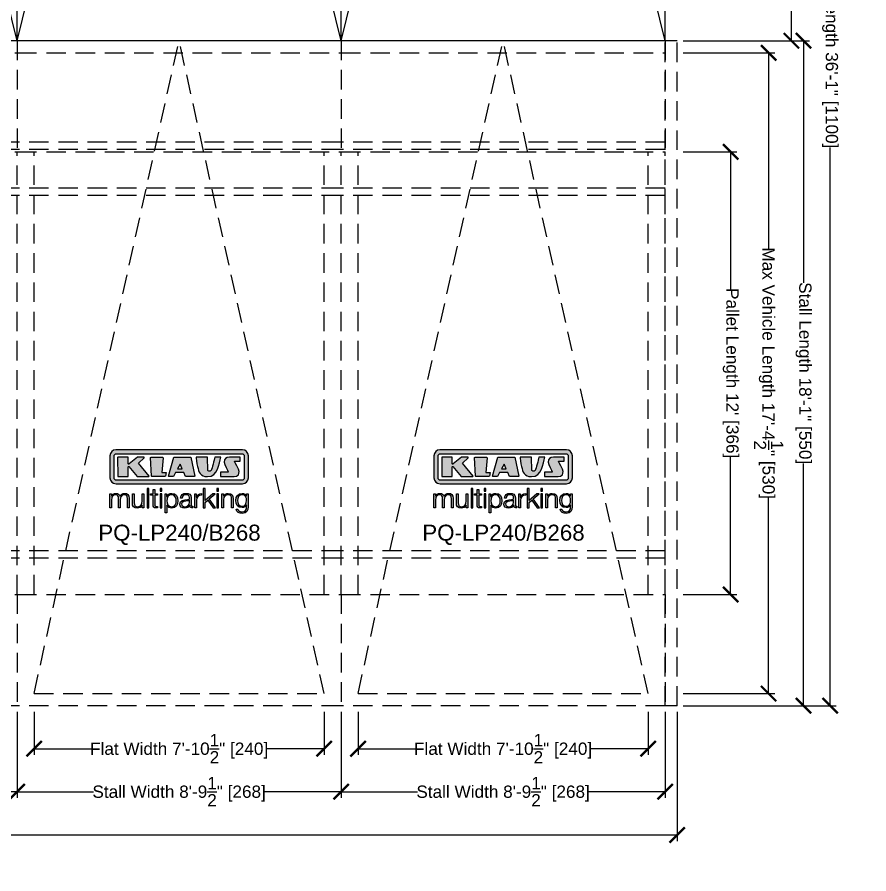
# Model space of a CAD drawing. Extents: x -210816 to 22943, y 10566 to 41486.
# Drawn here: x 17405.9 to 17683.2, y 16419.9 to 16698.9 of the extents above; entities that cross this region are included whole.
import ezdxf

# ---------------------------------------------------------------- set-up
doc = ezdxf.new("R2010")
doc.units = 0
doc.header["$MEASUREMENT"] = 0
doc.linetypes.add('DASHED', pattern=[0.2067, 0.1654, -0.0413])
doc.linetypes.add('HIDDEN', pattern=[9.525, 6.35, -3.175])
doc.layers.get('0').update_dxf_attribs({"linetype": 'CONTINUOUS'})
doc.layers.get('DEFPOINTS').update_dxf_attribs({"linetype": 'CONTINUOUS'})
for name, color, linetype in [('DIM', 6, 'CONTINUOUS'), ('KLAUS', 30, 'CONTINUOUS'), ('LOGO', 7, 'CONTINUOUS')]:
    doc.layers.add(name, color=color, linetype=linetype)
doc.styles.get("Standard").update_dxf_attribs({"font": 'arial.ttf'})
doc.dimstyles.get("Standard").update_dxf_attribs({"dimtxt": 5, "dimasz": 5, "dimexe": 2, "dimexo": 2, "dimgap": 0.09, "dimtad": 0, "dimtih": 1, "dimtoh": 1, "dimdec": 1, "dimzin": 0, "dimdsep": 46, "dimlunit": 4, "dimtxsty": 'Standard', "dimblk": 'ARCHTICK', "dimcen": -0.09, "dimadec": 0, "dimazin": 0, "dimtfac": 1, "dimtdec": 4, "dimtofl": 0, "dimtmove": 0, "dimatfit": 3, "dimldrblk": 'ARCHTICK', "dimfxl": 1, "dimtolj": 1, "dimtzin": 0, "dimarcsym": 0})

# ---------------------------------------------------------------- blocks, each defined once
blk = doc.blocks.new('KLAUS')
at = {"layer": 'LOGO'}
h = blk.add_hatch(color=8, dxfattribs=at)
h.dxf.hatch_style = 2
edge = h.paths.add_edge_path()
edge.add_spline(control_points=[(3.6, 29.09), (2.88, 29.09), (2.3, 28.51), (2.3, 27.8), (2.3, 27.8), (2.3, 16.11), (2.3, 16.11), (2.3, 15.39), (2.88, 14.81), (3.6, 14.81), (3.6, 14.81), (71.16, 14.81), (71.16, 14.81), (71.88, 14.81), (72.46, 15.39), (72.46, 16.11), (72.46, 16.11), (72.46, 27.8), (72.46, 27.8), (72.46, 28.51), (71.88, 29.09), (71.16, 29.09), (71.16, 29.09), (3.6, 29.09), (3.6, 29.09), (3.6, 29.09), (3.6, 29.09), (3.6, 29.09)], knot_values=[0, 0, 0, 0, 1, 1, 1, 2, 2, 2, 3, 3, 3, 4, 4, 4, 5, 5, 5, 6, 6, 6, 7, 7, 7, 8, 8, 8, 9, 9, 9, 9], degree=3, periodic=0)
edge = h.paths.add_edge_path()
edge.add_spline(control_points=[(3.35, 31.23), (3.35, 31.23), (71.47, 31.23), (71.47, 31.23), (73.26, 31.23), (74.71, 29.77), (74.71, 27.99), (74.71, 27.99), (74.71, 16.17), (74.71, 16.17), (74.71, 14.38), (73.26, 12.93), (71.47, 12.93), (71.47, 12.93), (3.35, 12.93), (3.35, 12.93), (1.56, 12.93), (0.11, 14.38), (0.11, 16.17), (0.11, 16.17), (0.11, 27.99), (0.11, 27.99), (0.11, 29.77), (1.56, 31.23), (3.35, 31.23), (3.35, 31.23), (3.35, 31.23), (3.35, 31.23)], knot_values=[0, 0, 0, 0, 1, 1, 1, 2, 2, 2, 3, 3, 3, 4, 4, 4, 5, 5, 5, 6, 6, 6, 7, 7, 7, 8, 8, 8, 9, 9, 9, 9], degree=3, periodic=0)
h = blk.add_hatch(color=8, dxfattribs=at)
h.dxf.hatch_style = 2
edge = h.paths.add_edge_path()
edge.add_spline(control_points=[(4.5, 27.33), (4.5, 27.33), (9.7, 27.33), (9.7, 27.33), (9.84, 27.33), (9.96, 27.22), (9.96, 27.08), (9.96, 27.08), (9.96, 23.69), (9.96, 23.69), (9.96, 23.69), (9.94, 23.64), (10.04, 23.59), (10.14, 23.53), (10.2, 23.57), (10.2, 23.57), (10.2, 23.57), (10.51, 23.75), (10.51, 23.75), (10.51, 23.75), (14.94, 27.33), (14.94, 27.33), (14.94, 27.33), (18.41, 27.33), (18.41, 27.33), (18.41, 27.33), (18.49, 27.33), (18.56, 27.2), (18.65, 27.04), (18.53, 26.91), (18.53, 26.91), (18.53, 26.91), (15.49, 24.11), (15.49, 24.11), (15.49, 24.11), (21.14, 17.06), (21.14, 17.06), (21.14, 17.06), (21.13, 16.91), (21.13, 16.91), (21.08, 16.84), (20.99, 16.82), (20.99, 16.82), (20.99, 16.82), (14.7, 16.82), (14.7, 16.82), (14.7, 16.82), (10.26, 22.17), (10.26, 22.17), (10.26, 22.17), (10.19, 22.24), (10.08, 22.21), (9.97, 22.18), (9.96, 22.11), (9.96, 22.11), (9.96, 22.11), (9.96, 17.08), (9.96, 17.08), (9.96, 16.94), (9.84, 16.82), (9.7, 16.82), (9.7, 16.82), (4.5, 16.82), (4.5, 16.82), (4.36, 16.82), (4.25, 16.94), (4.25, 17.08), (4.25, 17.08), (4.25, 27.08), (4.25, 27.08), (4.25, 27.22), (4.36, 27.33), (4.5, 27.33), (4.5, 27.33), (4.5, 27.33), (4.5, 27.33)], knot_values=[0, 0, 0, 0, 1, 1, 1, 2, 2, 2, 3, 3, 3, 4, 4, 4, 5, 5, 5, 6, 6, 6, 7, 7, 7, 8, 8, 8, 9, 9, 9, 10, 10, 10, 11, 11, 11, 12, 12, 12, 13, 13, 13, 14, 14, 14, 15, 15, 15, 16, 16, 16, 17, 17, 17, 18, 18, 18, 19, 19, 19, 20, 20, 20, 21, 21, 21, 22, 22, 22, 23, 23, 23, 24, 24, 24, 25, 25, 25, 25], degree=3, periodic=0)
h = blk.add_hatch(color=8, dxfattribs=at)
h.dxf.hatch_style = 2
h.paths.add_polyline_path([(22.42, 17.06), (21.97, 27.15), (22.24, 27.33), (28.55, 27.33), (28.86, 26.97), (28.01, 19.08), (30.26, 19.07), (30.44, 18.95), (30.08, 16.95), (29.49, 16.82), (22.6, 16.82)])
h = blk.add_hatch(color=8, dxfattribs=at)
h.paths.add_polyline_path([(36.52, 21.01), (38.93, 21.01), (37.87, 23.57)])
h.paths.add_polyline_path([(34.52, 27.33), (43.65, 27.33), (45.76, 16.94), (45.57, 16.82), (40.83, 16.82), (39.89, 18.95), (35.42, 18.95), (34.27, 16.82), (31.78, 16.82), (31.66, 17)])
h = blk.add_hatch(color=8, dxfattribs=at)
h.dxf.hatch_style = 2
edge = h.paths.add_edge_path()
edge.add_spline(control_points=[(52.69, 27.32), (52.69, 27.32), (52.88, 20.14), (52.88, 20.14), (53.01, 19.89), (53.2, 19.77), (53.43, 19.71), (53.91, 19.59), (54.43, 19.57), (54.64, 20.03), (55.23, 21.34), (56.27, 25.45), (56.6, 27.33), (56.6, 27.33), (59.77, 27.33), (59.77, 27.33), (58.77, 23.9), (58.56, 16.82), (52.63, 16.76), (48.72, 16.72), (48.01, 19.35), (47.27, 22.24), (46.89, 23.68), (46.54, 27.33), (46.54, 27.33), (46.54, 27.33), (52.69, 27.32), (52.69, 27.32), (52.69, 27.32), (52.69, 27.32), (52.69, 27.32)], knot_values=[0, 0, 0, 0, 1, 1, 1, 2, 2, 2, 3, 3, 3, 4, 4, 4, 5, 5, 5, 6, 6, 6, 7, 7, 7, 8, 8, 8, 9, 9, 9, 10, 10, 10, 10], degree=3, periodic=0)
h = blk.add_hatch(color=8, dxfattribs=at)
h.dxf.hatch_style = 2
edge = h.paths.add_edge_path()
edge.add_spline(control_points=[(64.46, 27.33), (64.46, 27.33), (70.31, 27.33), (70.31, 27.33), (70.31, 26.52), (70.31, 26.02), (70.31, 25.12), (70.31, 25.12), (67.3, 25.12), (67.3, 25.12), (67.24, 25.04), (67.25, 25.11), (67.25, 24.91), (67.25, 24.88), (69.73, 20.38), (69.73, 19.57), (69.73, 16.4), (67.22, 16.81), (65.9, 16.82), (65.9, 16.82), (59.59, 16.82), (59.59, 16.82), (59.59, 17.76), (59.59, 18.23), (59.59, 19.14), (59.59, 19.14), (63.75, 19.14), (63.75, 19.14), (63.82, 19.22), (63.81, 19.11), (63.81, 19.31), (63.81, 20.32), (61.58, 23.06), (61.58, 24.63), (61.58, 26.33), (62.83, 27.34), (64.46, 27.33), (64.46, 27.33), (64.46, 27.33), (64.46, 27.33)], knot_values=[0, 0, 0, 0, 1, 1, 1, 2, 2, 2, 3, 3, 3, 4, 4, 4, 5, 5, 5, 6, 6, 6, 7, 7, 7, 8, 8, 8, 9, 9, 9, 10, 10, 10, 11, 11, 11, 12, 12, 12, 13, 13, 13, 13], degree=3, periodic=0)
h = blk.add_hatch(color=30, dxfattribs=at)
h.dxf.hatch_style = 2
h.paths.add_polyline_path([(20.07, 0), (20.99, 0), (20.99, 10.45), (20.07, 10.45)])
h = blk.add_hatch(color=30, dxfattribs=at)
h.dxf.hatch_style = 2
edge = h.paths.add_edge_path()
edge.add_spline(control_points=[(24.22, 9.82), (24.22, 9.82), (23.3, 9.82), (23.3, 9.82), (23.3, 9.82), (23.3, 7.55), (23.3, 7.55), (23.3, 7.55), (21.98, 7.55), (21.98, 7.55), (21.98, 7.55), (21.98, 6.78), (21.98, 6.78), (21.98, 6.78), (23.3, 6.78), (23.3, 6.78), (23.3, 6.78), (23.3, 1.61), (23.3, 1.61), (23.28, 0.32), (23.71, -0.09), (24.94, -0.09), (25.22, -0.09), (25.48, -0.06), (25.76, -0.06), (25.76, -0.06), (25.76, 0.73), (25.76, 0.73), (25.5, 0.7), (25.23, 0.69), (24.97, 0.69), (24.31, 0.73), (24.22, 1.08), (24.22, 1.68), (24.22, 1.68), (24.22, 6.78), (24.22, 6.78), (24.22, 6.78), (25.76, 6.78), (25.76, 6.78), (25.76, 6.78), (25.76, 7.55), (25.76, 7.55), (25.76, 7.55), (24.22, 7.55), (24.22, 7.55), (24.22, 7.55), (24.22, 9.82), (24.22, 9.82), (24.22, 9.82), (24.22, 9.82), (24.22, 9.82)], knot_values=[0, 0, 0, 0, 1, 1, 1, 2, 2, 2, 3, 3, 3, 4, 4, 4, 5, 5, 5, 6, 6, 6, 7, 7, 7, 8, 8, 8, 9, 9, 9, 10, 10, 10, 11, 11, 11, 12, 12, 12, 13, 13, 13, 14, 14, 14, 15, 15, 15, 16, 16, 16, 17, 17, 17, 17], degree=3, periodic=0)
h = blk.add_hatch(color=30, dxfattribs=at)
h.paths.add_polyline_path([(27.1, 0), (28.03, 0), (28.03, 7.55), (27.1, 7.55)])
h.paths.add_polyline_path([(27.1, 8.98), (28.03, 8.98), (28.03, 10.45), (27.1, 10.45)])
h = blk.add_hatch(color=30, dxfattribs=at)
h.dxf.hatch_style = 2
h.paths.add_polyline_path([(50.4, 0), (51.32, 0), (51.32, 2.87), (52.82, 4.11), (55.8, 0), (56.96, 0), (53.52, 4.76), (56.74, 7.55), (55.51, 7.55), (51.32, 3.89), (51.32, 10.45), (50.4, 10.45)])
h = blk.add_hatch(color=30, dxfattribs=at)
h.paths.add_polyline_path([(57.74, 0), (58.66, 0), (58.66, 7.55), (57.74, 7.55)])
h.paths.add_polyline_path([(57.74, 8.98), (58.66, 8.98), (58.66, 10.45), (57.74, 10.45)])
h = blk.add_hatch(color=30, dxfattribs=at)
h.dxf.hatch_style = 2
edge = h.paths.add_edge_path()
edge.add_spline(control_points=[(0, 0), (0, 0), (0.92, 0), (0.92, 0), (0.92, 0), (0.92, 4.22), (0.92, 4.22), (0.94, 5.8), (1.58, 7), (3.18, 7), (4.35, 7), (4.77, 6.15), (4.76, 5.12), (4.76, 5.12), (4.76, 0), (4.76, 0), (4.76, 0), (5.68, 0), (5.68, 0), (5.68, 0), (5.68, 4.27), (5.68, 4.27), (5.68, 5.68), (6.14, 7), (7.73, 7), (9.05, 7), (9.52, 6.32), (9.52, 5.08), (9.52, 5.08), (9.52, 0), (9.52, 0), (9.52, 0), (10.44, 0), (10.44, 0), (10.44, 0), (10.44, 5.12), (10.44, 5.12), (10.44, 6.91), (9.59, 7.77), (7.94, 7.77), (6.94, 7.77), (5.99, 7.29), (5.54, 6.3), (5.26, 7.29), (4.36, 7.77), (3.37, 7.77), (2.17, 7.77), (1.38, 7.19), (0.89, 6.28), (0.89, 6.28), (0.85, 6.28), (0.85, 6.28), (0.85, 6.28), (0.85, 7.55), (0.85, 7.55), (0.85, 7.55), (0, 7.55), (0, 7.55), (0, 7.55), (0, 0), (0, 0), (0, 0), (0, 0), (0, 0)], knot_values=[0, 0, 0, 0, 1, 1, 1, 2, 2, 2, 3, 3, 3, 4, 4, 4, 5, 5, 5, 6, 6, 6, 7, 7, 7, 8, 8, 8, 9, 9, 9, 10, 10, 10, 11, 11, 11, 12, 12, 12, 13, 13, 13, 14, 14, 14, 15, 15, 15, 16, 16, 16, 17, 17, 17, 18, 18, 18, 19, 19, 19, 20, 20, 20, 21, 21, 21, 21], degree=3, periodic=0)
h = blk.add_hatch(color=30, dxfattribs=at)
h.dxf.hatch_style = 2
edge = h.paths.add_edge_path()
edge.add_spline(control_points=[(18.31, 7.55), (18.31, 7.55), (17.39, 7.55), (17.39, 7.55), (17.39, 7.55), (17.39, 3.59), (17.39, 3.59), (17.39, 2.05), (16.7, 0.56), (15.12, 0.56), (13.66, 0.56), (13.15, 1.27), (13.1, 2.64), (13.1, 2.64), (13.1, 7.55), (13.1, 7.55), (13.1, 7.55), (12.18, 7.55), (12.18, 7.55), (12.18, 7.55), (12.18, 2.65), (12.18, 2.65), (12.18, 0.89), (12.93, -0.22), (14.83, -0.22), (15.96, -0.22), (16.95, 0.35), (17.44, 1.36), (17.44, 1.36), (17.47, 1.36), (17.47, 1.36), (17.47, 1.36), (17.47, 0), (17.47, 0), (17.47, 0), (18.31, 0), (18.31, 0), (18.31, 0), (18.31, 7.55), (18.31, 7.55), (18.31, 7.55), (18.31, 7.55), (18.31, 7.55)], knot_values=[0, 0, 0, 0, 1, 1, 1, 2, 2, 2, 3, 3, 3, 4, 4, 4, 5, 5, 5, 6, 6, 6, 7, 7, 7, 8, 8, 8, 9, 9, 9, 10, 10, 10, 11, 11, 11, 12, 12, 12, 13, 13, 13, 14, 14, 14, 14], degree=3, periodic=0)
h = blk.add_hatch(color=30, dxfattribs=at)
edge = h.paths.add_edge_path()
edge.add_spline(control_points=[(35.84, 3.78), (35.84, 2.21), (35.12, 0.56), (33.37, 0.56), (31.4, 0.56), (30.72, 2.21), (30.72, 3.78), (30.72, 5.49), (31.33, 7), (33.37, 7), (35.12, 7), (35.84, 5.34), (35.84, 3.78), (35.84, 3.78), (35.84, 3.78), (35.84, 3.78)], knot_values=[0, 0, 0, 0, 1, 1, 1, 2, 2, 2, 3, 3, 3, 4, 4, 4, 5, 5, 5, 5], degree=3, periodic=0)
edge = h.paths.add_edge_path()
edge.add_spline(control_points=[(29.79, -2.8), (29.79, -2.8), (30.72, -2.8), (30.72, -2.8), (30.72, -2.8), (30.72, 1.43), (30.72, 1.43), (30.72, 1.43), (30.74, 1.43), (30.74, 1.43), (31.14, 0.35), (32.24, -0.22), (33.37, -0.22), (35.66, -0.22), (36.76, 1.64), (36.76, 3.78), (36.76, 5.91), (35.66, 7.77), (33.37, 7.77), (32.15, 7.77), (31.1, 7.14), (30.67, 6.12), (30.67, 6.12), (30.64, 6.12), (30.64, 6.12), (30.64, 6.12), (30.64, 7.55), (30.64, 7.55), (30.64, 7.55), (29.79, 7.55), (29.79, 7.55), (29.79, 7.55), (29.79, -2.8), (29.79, -2.8), (29.79, -2.8), (29.79, -2.8), (29.79, -2.8)], knot_values=[0, 0, 0, 0, 1, 1, 1, 2, 2, 2, 3, 3, 3, 4, 4, 4, 5, 5, 5, 6, 6, 6, 7, 7, 7, 8, 8, 8, 9, 9, 9, 10, 10, 10, 11, 11, 11, 12, 12, 12, 12], degree=3, periodic=0)
h = blk.add_hatch(color=30, dxfattribs=at)
edge = h.paths.add_edge_path()
edge.add_spline(control_points=[(43.03, 2.93), (43.04, 1.45), (41.8, 0.56), (40.39, 0.56), (39.53, 0.56), (38.71, 1.13), (38.71, 2.05), (38.71, 3.53), (40.66, 3.51), (42.22, 3.79), (42.47, 3.84), (42.88, 3.91), (43, 4.13), (43, 4.13), (43.03, 4.13), (43.03, 4.13), (43.03, 4.13), (43.03, 2.93), (43.03, 2.93), (43.03, 2.93), (43.03, 2.93), (43.03, 2.93)], knot_values=[0, 0, 0, 0, 1, 1, 1, 2, 2, 2, 3, 3, 3, 4, 4, 4, 5, 5, 5, 6, 6, 6, 7, 7, 7, 7], degree=3, periodic=0)
edge = h.paths.add_edge_path()
edge.add_spline(control_points=[(39.03, 5.24), (39.06, 6.47), (39.91, 7), (41.05, 7), (42.14, 7), (43.03, 6.69), (43.03, 5.45), (43.03, 4.61), (42.6, 4.51), (41.84, 4.42), (39.85, 4.19), (37.79, 4.11), (37.79, 1.99), (37.79, 0.47), (38.93, -0.22), (40.32, -0.22), (41.77, -0.22), (42.43, 0.34), (43.07, 1.32), (43.07, 1.32), (43.1, 1.32), (43.1, 1.32), (43.1, 0.53), (43.25, 0), (44.19, 0), (44.43, 0), (44.58, 0.01), (44.79, 0.06), (44.79, 0.06), (44.79, 0.83), (44.79, 0.83), (44.71, 0.81), (44.6, 0.78), (44.49, 0.78), (44.13, 0.78), (43.95, 0.98), (43.95, 1.33), (43.95, 1.33), (43.95, 5.34), (43.95, 5.34), (43.95, 7.36), (42.5, 7.77), (41.17, 7.77), (39.44, 7.77), (38.2, 7.01), (38.11, 5.24), (38.11, 5.24), (39.03, 5.24), (39.03, 5.24), (39.03, 5.24), (39.03, 5.24), (39.03, 5.24)], knot_values=[0, 0, 0, 0, 1, 1, 1, 2, 2, 2, 3, 3, 3, 4, 4, 4, 5, 5, 5, 6, 6, 6, 7, 7, 7, 8, 8, 8, 9, 9, 9, 10, 10, 10, 11, 11, 11, 12, 12, 12, 13, 13, 13, 14, 14, 14, 15, 15, 15, 16, 16, 16, 17, 17, 17, 17], degree=3, periodic=0)
h = blk.add_hatch(color=30, dxfattribs=at)
h.dxf.hatch_style = 2
edge = h.paths.add_edge_path()
edge.add_spline(control_points=[(45.79, 0), (45.79, 0), (46.71, 0), (46.71, 0), (46.71, 0), (46.71, 4.03), (46.71, 4.03), (46.71, 5.59), (47.85, 6.82), (49.52, 6.73), (49.52, 6.73), (49.52, 7.66), (49.52, 7.66), (48.16, 7.72), (47.14, 7), (46.67, 5.78), (46.67, 5.78), (46.64, 5.78), (46.64, 5.78), (46.64, 5.78), (46.64, 7.55), (46.64, 7.55), (46.64, 7.55), (45.79, 7.55), (45.79, 7.55), (45.79, 7.55), (45.79, 0), (45.79, 0), (45.79, 0), (45.79, 0), (45.79, 0)], knot_values=[0, 0, 0, 0, 1, 1, 1, 2, 2, 2, 3, 3, 3, 4, 4, 4, 5, 5, 5, 6, 6, 6, 7, 7, 7, 8, 8, 8, 9, 9, 9, 10, 10, 10, 10], degree=3, periodic=0)
h = blk.add_hatch(color=30, dxfattribs=at)
h.dxf.hatch_style = 2
edge = h.paths.add_edge_path()
edge.add_spline(control_points=[(60.41, 0), (60.41, 0), (61.33, 0), (61.33, 0), (61.33, 0), (61.33, 4.41), (61.33, 4.41), (61.36, 5.89), (62.24, 7), (63.7, 7), (65.2, 7), (65.62, 6.02), (65.62, 4.71), (65.62, 4.71), (65.62, 0), (65.62, 0), (65.62, 0), (66.54, 0), (66.54, 0), (66.54, 0), (66.54, 4.86), (66.54, 4.86), (66.54, 6.66), (65.9, 7.77), (63.78, 7.77), (62.71, 7.77), (61.7, 7.16), (61.36, 6.25), (61.36, 6.25), (61.33, 6.25), (61.33, 6.25), (61.33, 6.25), (61.33, 7.55), (61.33, 7.55), (61.33, 7.55), (60.41, 7.55), (60.41, 7.55), (60.41, 7.55), (60.41, 0), (60.41, 0), (60.41, 0), (60.41, 0), (60.41, 0)], knot_values=[0, 0, 0, 0, 1, 1, 1, 2, 2, 2, 3, 3, 3, 4, 4, 4, 5, 5, 5, 6, 6, 6, 7, 7, 7, 8, 8, 8, 9, 9, 9, 10, 10, 10, 11, 11, 11, 12, 12, 12, 13, 13, 13, 14, 14, 14, 14], degree=3, periodic=0)
h = blk.add_hatch(color=30, dxfattribs=at)
edge = h.paths.add_edge_path()
edge.add_spline(control_points=[(71.32, 0.86), (69.62, 0.86), (68.83, 2.34), (68.83, 3.86), (68.83, 5.43), (69.56, 7), (71.32, 7), (73.06, 7), (73.75, 5.34), (73.75, 3.86), (73.75, 2.33), (72.91, 0.86), (71.32, 0.86), (71.32, 0.86), (71.32, 0.86), (71.32, 0.86)], knot_values=[0, 0, 0, 0, 1, 1, 1, 2, 2, 2, 3, 3, 3, 4, 4, 4, 5, 5, 5, 5], degree=3, periodic=0)
edge = h.paths.add_edge_path()
edge.add_spline(control_points=[(74.67, 7.55), (74.67, 7.55), (73.75, 7.55), (73.75, 7.55), (73.75, 7.55), (73.75, 6.25), (73.75, 6.25), (73.75, 6.25), (73.72, 6.25), (73.72, 6.25), (73.35, 7.09), (72.41, 7.77), (71.32, 7.77), (69.13, 7.77), (67.9, 6.05), (67.9, 3.97), (67.9, 1.82), (68.9, 0.09), (71.32, 0.09), (72.4, 0.09), (73.29, 0.72), (73.72, 1.64), (73.72, 1.64), (73.75, 1.64), (73.75, 1.64), (73.75, 1.64), (73.75, 0.61), (73.75, 0.61), (73.75, -1.23), (73.01, -2.24), (71.32, -2.24), (70.29, -2.24), (69.31, -1.85), (69.1, -0.73), (69.1, -0.73), (68.18, -0.73), (68.18, -0.73), (68.31, -2.34), (69.81, -3.02), (71.32, -3.02), (73.79, -3.02), (74.65, -1.64), (74.67, 0.61), (74.67, 0.61), (74.67, 7.55), (74.67, 7.55), (74.67, 7.55), (74.67, 7.55), (74.67, 7.55)], knot_values=[0, 0, 0, 0, 1, 1, 1, 2, 2, 2, 3, 3, 3, 4, 4, 4, 5, 5, 5, 6, 6, 6, 7, 7, 7, 8, 8, 8, 9, 9, 9, 10, 10, 10, 11, 11, 11, 12, 12, 12, 13, 13, 13, 14, 14, 14, 15, 15, 15, 16, 16, 16, 16], degree=3, periodic=0)
for points in [[(22.42, 17.06), (21.97, 27.15), (22.24, 27.33), (28.55, 27.33), (28.86, 26.97), (28.01, 19.08), (30.26, 19.07), (30.44, 18.95), (30.08, 16.95), (29.49, 16.82), (22.6, 16.82), (22.42, 17.06), (22.42, 17.06)], [(34.52, 27.33), (43.65, 27.33), (45.76, 16.94), (45.57, 16.82), (40.83, 16.82), (39.89, 18.95), (35.42, 18.95), (34.27, 16.82), (31.78, 16.82), (31.66, 17), (34.52, 27.33), (34.52, 27.33)], [(36.52, 21.01), (38.93, 21.01), (37.87, 23.57), (36.52, 21.01), (36.52, 21.01)], [(20.07, 0), (20.99, 0), (20.99, 10.45), (20.07, 10.45), (20.07, 0), (20.07, 0)], [(27.1, 8.98), (28.03, 8.98), (28.03, 10.45), (27.1, 10.45), (27.1, 8.98), (27.1, 8.98)], [(50.4, 0), (51.32, 0), (51.32, 2.87), (52.82, 4.11), (55.8, 0), (56.96, 0), (53.52, 4.76), (56.74, 7.55), (55.51, 7.55), (51.32, 3.89), (51.32, 10.45), (50.4, 10.45), (50.4, 0), (50.4, 0)], [(57.74, 8.98), (58.66, 8.98), (58.66, 10.45), (57.74, 10.45), (57.74, 8.98), (57.74, 8.98)], [(27.1, 0), (28.03, 0), (28.03, 7.55), (27.1, 7.55), (27.1, 0), (27.1, 0)], [(57.74, 0), (58.66, 0), (58.66, 7.55), (57.74, 7.55), (57.74, 0), (57.74, 0)]]:
    blk.add_lwpolyline(points, dxfattribs=at)
for points, knots in [([(3.35, 31.23), (3.35, 31.23), (71.47, 31.23), (71.47, 31.23), (73.26, 31.23), (74.71, 29.77), (74.71, 27.99), (74.71, 27.99), (74.71, 16.17), (74.71, 16.17), (74.71, 14.38), (73.26, 12.93), (71.47, 12.93), (71.47, 12.93), (3.35, 12.93), (3.35, 12.93), (1.56, 12.93), (0.11, 14.38), (0.11, 16.17), (0.11, 16.17), (0.11, 27.99), (0.11, 27.99), (0.11, 29.77), (1.56, 31.23), (3.35, 31.23), (3.35, 31.23), (3.35, 31.23), (3.35, 31.23)], [0, 0, 0, 0, 1, 1, 1, 2, 2, 2, 3, 3, 3, 4, 4, 4, 5, 5, 5, 6, 6, 6, 7, 7, 7, 8, 8, 8, 9, 9, 9, 9]), ([(3.6, 29.09), (2.88, 29.09), (2.3, 28.51), (2.3, 27.8), (2.3, 27.8), (2.3, 16.11), (2.3, 16.11), (2.3, 15.39), (2.88, 14.81), (3.6, 14.81), (3.6, 14.81), (71.16, 14.81), (71.16, 14.81), (71.88, 14.81), (72.46, 15.39), (72.46, 16.11), (72.46, 16.11), (72.46, 27.8), (72.46, 27.8), (72.46, 28.51), (71.88, 29.09), (71.16, 29.09), (71.16, 29.09), (3.6, 29.09), (3.6, 29.09), (3.6, 29.09), (3.6, 29.09), (3.6, 29.09)], [0, 0, 0, 0, 1, 1, 1, 2, 2, 2, 3, 3, 3, 4, 4, 4, 5, 5, 5, 6, 6, 6, 7, 7, 7, 8, 8, 8, 9, 9, 9, 9]), ([(4.5, 27.33), (4.5, 27.33), (9.7, 27.33), (9.7, 27.33), (9.84, 27.33), (9.96, 27.22), (9.96, 27.08), (9.96, 27.08), (9.96, 23.69), (9.96, 23.69), (9.96, 23.69), (9.94, 23.64), (10.04, 23.59), (10.14, 23.53), (10.2, 23.57), (10.2, 23.57), (10.2, 23.57), (10.51, 23.75), (10.51, 23.75), (10.51, 23.75), (14.94, 27.33), (14.94, 27.33), (14.94, 27.33), (18.41, 27.33), (18.41, 27.33), (18.41, 27.33), (18.49, 27.33), (18.56, 27.2), (18.65, 27.04), (18.53, 26.91), (18.53, 26.91), (18.53, 26.91), (15.49, 24.11), (15.49, 24.11), (15.49, 24.11), (21.14, 17.06), (21.14, 17.06), (21.14, 17.06), (21.13, 16.91), (21.13, 16.91), (21.08, 16.84), (20.99, 16.82), (20.99, 16.82), (20.99, 16.82), (14.7, 16.82), (14.7, 16.82), (14.7, 16.82), (10.26, 22.17), (10.26, 22.17), (10.26, 22.17), (10.19, 22.24), (10.08, 22.21), (9.97, 22.18), (9.96, 22.11), (9.96, 22.11), (9.96, 22.11), (9.96, 17.08), (9.96, 17.08), (9.96, 16.94), (9.84, 16.82), (9.7, 16.82), (9.7, 16.82), (4.5, 16.82), (4.5, 16.82), (4.36, 16.82), (4.25, 16.94), (4.25, 17.08), (4.25, 17.08), (4.25, 27.08), (4.25, 27.08), (4.25, 27.22), (4.36, 27.33), (4.5, 27.33), (4.5, 27.33), (4.5, 27.33), (4.5, 27.33)], [0, 0, 0, 0, 1, 1, 1, 2, 2, 2, 3, 3, 3, 4, 4, 4, 5, 5, 5, 6, 6, 6, 7, 7, 7, 8, 8, 8, 9, 9, 9, 10, 10, 10, 11, 11, 11, 12, 12, 12, 13, 13, 13, 14, 14, 14, 15, 15, 15, 16, 16, 16, 17, 17, 17, 18, 18, 18, 19, 19, 19, 20, 20, 20, 21, 21, 21, 22, 22, 22, 23, 23, 23, 24, 24, 24, 25, 25, 25, 25]), ([(52.69, 27.32), (52.69, 27.32), (52.88, 20.14), (52.88, 20.14), (53.01, 19.89), (53.2, 19.77), (53.43, 19.71), (53.91, 19.59), (54.43, 19.57), (54.64, 20.03), (55.23, 21.34), (56.27, 25.45), (56.6, 27.33), (56.6, 27.33), (59.77, 27.33), (59.77, 27.33), (58.77, 23.9), (58.56, 16.82), (52.63, 16.76), (48.72, 16.72), (48.01, 19.35), (47.27, 22.24), (46.89, 23.68), (46.54, 27.33), (46.54, 27.33), (46.54, 27.33), (52.69, 27.32), (52.69, 27.32), (52.69, 27.32), (52.69, 27.32), (52.69, 27.32)], [0, 0, 0, 0, 1, 1, 1, 2, 2, 2, 3, 3, 3, 4, 4, 4, 5, 5, 5, 6, 6, 6, 7, 7, 7, 8, 8, 8, 9, 9, 9, 10, 10, 10, 10]), ([(64.46, 27.33), (64.46, 27.33), (70.31, 27.33), (70.31, 27.33), (70.31, 26.52), (70.31, 26.02), (70.31, 25.12), (70.31, 25.12), (67.3, 25.12), (67.3, 25.12), (67.24, 25.04), (67.25, 25.11), (67.25, 24.91), (67.25, 24.88), (69.73, 20.38), (69.73, 19.57), (69.73, 16.4), (67.22, 16.81), (65.9, 16.82), (65.9, 16.82), (59.59, 16.82), (59.59, 16.82), (59.59, 17.76), (59.59, 18.23), (59.59, 19.14), (59.59, 19.14), (63.75, 19.14), (63.75, 19.14), (63.82, 19.22), (63.81, 19.11), (63.81, 19.31), (63.81, 20.32), (61.58, 23.06), (61.58, 24.63), (61.58, 26.33), (62.83, 27.34), (64.46, 27.33), (64.46, 27.33), (64.46, 27.33), (64.46, 27.33)], [0, 0, 0, 0, 1, 1, 1, 2, 2, 2, 3, 3, 3, 4, 4, 4, 5, 5, 5, 6, 6, 6, 7, 7, 7, 8, 8, 8, 9, 9, 9, 10, 10, 10, 11, 11, 11, 12, 12, 12, 13, 13, 13, 13]), ([(24.22, 9.82), (24.22, 9.82), (23.3, 9.82), (23.3, 9.82), (23.3, 9.82), (23.3, 7.55), (23.3, 7.55), (23.3, 7.55), (21.98, 7.55), (21.98, 7.55), (21.98, 7.55), (21.98, 6.78), (21.98, 6.78), (21.98, 6.78), (23.3, 6.78), (23.3, 6.78), (23.3, 6.78), (23.3, 1.61), (23.3, 1.61), (23.28, 0.32), (23.71, -0.09), (24.94, -0.09), (25.22, -0.09), (25.48, -0.06), (25.76, -0.06), (25.76, -0.06), (25.76, 0.73), (25.76, 0.73), (25.5, 0.7), (25.23, 0.69), (24.97, 0.69), (24.31, 0.73), (24.22, 1.08), (24.22, 1.68), (24.22, 1.68), (24.22, 6.78), (24.22, 6.78), (24.22, 6.78), (25.76, 6.78), (25.76, 6.78), (25.76, 6.78), (25.76, 7.55), (25.76, 7.55), (25.76, 7.55), (24.22, 7.55), (24.22, 7.55), (24.22, 7.55), (24.22, 9.82), (24.22, 9.82), (24.22, 9.82), (24.22, 9.82), (24.22, 9.82)], [0, 0, 0, 0, 1, 1, 1, 2, 2, 2, 3, 3, 3, 4, 4, 4, 5, 5, 5, 6, 6, 6, 7, 7, 7, 8, 8, 8, 9, 9, 9, 10, 10, 10, 11, 11, 11, 12, 12, 12, 13, 13, 13, 14, 14, 14, 15, 15, 15, 16, 16, 16, 17, 17, 17, 17]), ([(0, 0), (0, 0), (0.92, 0), (0.92, 0), (0.92, 0), (0.92, 4.22), (0.92, 4.22), (0.94, 5.8), (1.58, 7), (3.18, 7), (4.35, 7), (4.77, 6.15), (4.76, 5.12), (4.76, 5.12), (4.76, 0), (4.76, 0), (4.76, 0), (5.68, 0), (5.68, 0), (5.68, 0), (5.68, 4.27), (5.68, 4.27), (5.68, 5.68), (6.14, 7), (7.73, 7), (9.05, 7), (9.52, 6.32), (9.52, 5.08), (9.52, 5.08), (9.52, 0), (9.52, 0), (9.52, 0), (10.44, 0), (10.44, 0), (10.44, 0), (10.44, 5.12), (10.44, 5.12), (10.44, 6.91), (9.59, 7.77), (7.94, 7.77), (6.94, 7.77), (5.99, 7.29), (5.54, 6.3), (5.26, 7.29), (4.36, 7.77), (3.37, 7.77), (2.17, 7.77), (1.38, 7.19), (0.89, 6.28), (0.89, 6.28), (0.85, 6.28), (0.85, 6.28), (0.85, 6.28), (0.85, 7.55), (0.85, 7.55), (0.85, 7.55), (0, 7.55), (0, 7.55), (0, 7.55), (0, 0), (0, 0), (0, 0), (0, 0), (0, 0)], [0, 0, 0, 0, 1, 1, 1, 2, 2, 2, 3, 3, 3, 4, 4, 4, 5, 5, 5, 6, 6, 6, 7, 7, 7, 8, 8, 8, 9, 9, 9, 10, 10, 10, 11, 11, 11, 12, 12, 12, 13, 13, 13, 14, 14, 14, 15, 15, 15, 16, 16, 16, 17, 17, 17, 18, 18, 18, 19, 19, 19, 20, 20, 20, 21, 21, 21, 21]), ([(18.31, 7.55), (18.31, 7.55), (17.39, 7.55), (17.39, 7.55), (17.39, 7.55), (17.39, 3.59), (17.39, 3.59), (17.39, 2.05), (16.7, 0.56), (15.12, 0.56), (13.66, 0.56), (13.15, 1.27), (13.1, 2.64), (13.1, 2.64), (13.1, 7.55), (13.1, 7.55), (13.1, 7.55), (12.18, 7.55), (12.18, 7.55), (12.18, 7.55), (12.18, 2.65), (12.18, 2.65), (12.18, 0.89), (12.93, -0.22), (14.83, -0.22), (15.96, -0.22), (16.95, 0.35), (17.44, 1.36), (17.44, 1.36), (17.47, 1.36), (17.47, 1.36), (17.47, 1.36), (17.47, 0), (17.47, 0), (17.47, 0), (18.31, 0), (18.31, 0), (18.31, 0), (18.31, 7.55), (18.31, 7.55), (18.31, 7.55), (18.31, 7.55), (18.31, 7.55)], [0, 0, 0, 0, 1, 1, 1, 2, 2, 2, 3, 3, 3, 4, 4, 4, 5, 5, 5, 6, 6, 6, 7, 7, 7, 8, 8, 8, 9, 9, 9, 10, 10, 10, 11, 11, 11, 12, 12, 12, 13, 13, 13, 14, 14, 14, 14]), ([(29.79, -2.8), (29.79, -2.8), (30.72, -2.8), (30.72, -2.8), (30.72, -2.8), (30.72, 1.43), (30.72, 1.43), (30.72, 1.43), (30.74, 1.43), (30.74, 1.43), (31.14, 0.35), (32.24, -0.22), (33.37, -0.22), (35.66, -0.22), (36.76, 1.64), (36.76, 3.78), (36.76, 5.91), (35.66, 7.77), (33.37, 7.77), (32.15, 7.77), (31.1, 7.14), (30.67, 6.12), (30.67, 6.12), (30.64, 6.12), (30.64, 6.12), (30.64, 6.12), (30.64, 7.55), (30.64, 7.55), (30.64, 7.55), (29.79, 7.55), (29.79, 7.55), (29.79, 7.55), (29.79, -2.8), (29.79, -2.8), (29.79, -2.8), (29.79, -2.8), (29.79, -2.8)], [0, 0, 0, 0, 1, 1, 1, 2, 2, 2, 3, 3, 3, 4, 4, 4, 5, 5, 5, 6, 6, 6, 7, 7, 7, 8, 8, 8, 9, 9, 9, 10, 10, 10, 11, 11, 11, 12, 12, 12, 12]), ([(35.84, 3.78), (35.84, 2.21), (35.12, 0.56), (33.37, 0.56), (31.4, 0.56), (30.72, 2.21), (30.72, 3.78), (30.72, 5.49), (31.33, 7), (33.37, 7), (35.12, 7), (35.84, 5.34), (35.84, 3.78), (35.84, 3.78), (35.84, 3.78), (35.84, 3.78)], [0, 0, 0, 0, 1, 1, 1, 2, 2, 2, 3, 3, 3, 4, 4, 4, 5, 5, 5, 5]), ([(39.03, 5.24), (39.06, 6.47), (39.91, 7), (41.05, 7), (42.14, 7), (43.03, 6.69), (43.03, 5.45), (43.03, 4.61), (42.6, 4.51), (41.84, 4.42), (39.85, 4.19), (37.79, 4.11), (37.79, 1.99), (37.79, 0.47), (38.93, -0.22), (40.32, -0.22), (41.77, -0.22), (42.43, 0.34), (43.07, 1.32), (43.07, 1.32), (43.1, 1.32), (43.1, 1.32), (43.1, 0.53), (43.25, 0), (44.19, 0), (44.43, 0), (44.58, 0.01), (44.79, 0.06), (44.79, 0.06), (44.79, 0.83), (44.79, 0.83), (44.71, 0.81), (44.6, 0.78), (44.49, 0.78), (44.13, 0.78), (43.95, 0.98), (43.95, 1.33), (43.95, 1.33), (43.95, 5.34), (43.95, 5.34), (43.95, 7.36), (42.5, 7.77), (41.17, 7.77), (39.44, 7.77), (38.2, 7.01), (38.11, 5.24), (38.11, 5.24), (39.03, 5.24), (39.03, 5.24), (39.03, 5.24), (39.03, 5.24), (39.03, 5.24)], [0, 0, 0, 0, 1, 1, 1, 2, 2, 2, 3, 3, 3, 4, 4, 4, 5, 5, 5, 6, 6, 6, 7, 7, 7, 8, 8, 8, 9, 9, 9, 10, 10, 10, 11, 11, 11, 12, 12, 12, 13, 13, 13, 14, 14, 14, 15, 15, 15, 16, 16, 16, 17, 17, 17, 17]), ([(45.79, 0), (45.79, 0), (46.71, 0), (46.71, 0), (46.71, 0), (46.71, 4.03), (46.71, 4.03), (46.71, 5.59), (47.85, 6.82), (49.52, 6.73), (49.52, 6.73), (49.52, 7.66), (49.52, 7.66), (48.16, 7.72), (47.14, 7), (46.67, 5.78), (46.67, 5.78), (46.64, 5.78), (46.64, 5.78), (46.64, 5.78), (46.64, 7.55), (46.64, 7.55), (46.64, 7.55), (45.79, 7.55), (45.79, 7.55), (45.79, 7.55), (45.79, 0), (45.79, 0), (45.79, 0), (45.79, 0), (45.79, 0)], [0, 0, 0, 0, 1, 1, 1, 2, 2, 2, 3, 3, 3, 4, 4, 4, 5, 5, 5, 6, 6, 6, 7, 7, 7, 8, 8, 8, 9, 9, 9, 10, 10, 10, 10]), ([(60.41, 0), (60.41, 0), (61.33, 0), (61.33, 0), (61.33, 0), (61.33, 4.41), (61.33, 4.41), (61.36, 5.89), (62.24, 7), (63.7, 7), (65.2, 7), (65.62, 6.02), (65.62, 4.71), (65.62, 4.71), (65.62, 0), (65.62, 0), (65.62, 0), (66.54, 0), (66.54, 0), (66.54, 0), (66.54, 4.86), (66.54, 4.86), (66.54, 6.66), (65.9, 7.77), (63.78, 7.77), (62.71, 7.77), (61.7, 7.16), (61.36, 6.25), (61.36, 6.25), (61.33, 6.25), (61.33, 6.25), (61.33, 6.25), (61.33, 7.55), (61.33, 7.55), (61.33, 7.55), (60.41, 7.55), (60.41, 7.55), (60.41, 7.55), (60.41, 0), (60.41, 0), (60.41, 0), (60.41, 0), (60.41, 0)], [0, 0, 0, 0, 1, 1, 1, 2, 2, 2, 3, 3, 3, 4, 4, 4, 5, 5, 5, 6, 6, 6, 7, 7, 7, 8, 8, 8, 9, 9, 9, 10, 10, 10, 11, 11, 11, 12, 12, 12, 13, 13, 13, 14, 14, 14, 14]), ([(74.67, 7.55), (74.67, 7.55), (73.75, 7.55), (73.75, 7.55), (73.75, 7.55), (73.75, 6.25), (73.75, 6.25), (73.75, 6.25), (73.72, 6.25), (73.72, 6.25), (73.35, 7.09), (72.41, 7.77), (71.32, 7.77), (69.13, 7.77), (67.9, 6.05), (67.9, 3.97), (67.9, 1.82), (68.9, 0.09), (71.32, 0.09), (72.4, 0.09), (73.29, 0.72), (73.72, 1.64), (73.72, 1.64), (73.75, 1.64), (73.75, 1.64), (73.75, 1.64), (73.75, 0.61), (73.75, 0.61), (73.75, -1.23), (73.01, -2.24), (71.32, -2.24), (70.29, -2.24), (69.31, -1.85), (69.1, -0.73), (69.1, -0.73), (68.18, -0.73), (68.18, -0.73), (68.31, -2.34), (69.81, -3.02), (71.32, -3.02), (73.79, -3.02), (74.65, -1.64), (74.67, 0.61), (74.67, 0.61), (74.67, 7.55), (74.67, 7.55), (74.67, 7.55), (74.67, 7.55), (74.67, 7.55)], [0, 0, 0, 0, 1, 1, 1, 2, 2, 2, 3, 3, 3, 4, 4, 4, 5, 5, 5, 6, 6, 6, 7, 7, 7, 8, 8, 8, 9, 9, 9, 10, 10, 10, 11, 11, 11, 12, 12, 12, 13, 13, 13, 14, 14, 14, 15, 15, 15, 16, 16, 16, 16]), ([(71.32, 0.86), (69.62, 0.86), (68.83, 2.34), (68.83, 3.86), (68.83, 5.43), (69.56, 7), (71.32, 7), (73.06, 7), (73.75, 5.34), (73.75, 3.86), (73.75, 2.33), (72.91, 0.86), (71.32, 0.86), (71.32, 0.86), (71.32, 0.86), (71.32, 0.86)], [0, 0, 0, 0, 1, 1, 1, 2, 2, 2, 3, 3, 3, 4, 4, 4, 5, 5, 5, 5]), ([(43.03, 2.93), (43.04, 1.45), (41.8, 0.56), (40.39, 0.56), (39.53, 0.56), (38.71, 1.13), (38.71, 2.05), (38.71, 3.53), (40.66, 3.51), (42.22, 3.79), (42.47, 3.84), (42.88, 3.91), (43, 4.13), (43, 4.13), (43.03, 4.13), (43.03, 4.13), (43.03, 4.13), (43.03, 2.93), (43.03, 2.93), (43.03, 2.93), (43.03, 2.93), (43.03, 2.93)], [0, 0, 0, 0, 1, 1, 1, 2, 2, 2, 3, 3, 3, 4, 4, 4, 5, 5, 5, 6, 6, 6, 7, 7, 7, 7])]:
    blk.add_open_spline(points, degree=3, knots=knots, dxfattribs=at)
blk = doc.blocks.new('A$C11947')
at = {"layer": 'KLAUS', "color": 4, "linetype": 'HIDDEN'}
for p, q in [((105.51, 216.53), (0, 216.53)), ((0, 216.53), (0, 180.31)), ((105.51, 216.53), (105.51, 180.31)), ((0, 212.6), (105.51, 212.6)), ((0, 36.22), (0, 0)), ((105.51, 36.22), (105.51, 0)), ((5.51, 3.94), (100, 3.94)), ((105.51, 0), (0, 0))]:
    blk.add_line(p, q, dxfattribs=at)
at = {"layer": 'KLAUS', "linetype": 'HIDDEN'}
for p, q in [((5.51, 3.94), (52.76, 216.53)), ((100, 3.94), (52.76, 216.53)), ((0, 180.31), (105.51, 180.31)), ((0, 36.22), (0, 180.31)), ((5.51, 36.22), (5.51, 180.31)), ((100, 36.22), (100, 180.31)), ((105.51, 36.22), (105.51, 180.31)), ((0, 36.22), (105.51, 36.22))]:
    blk.add_line(p, q, dxfattribs=at)
at = {"layer": 'KLAUS', "color": 3, "linetype": 'HIDDEN'}
for p, q in [((105.51, 183.51), (0, 183.51)), ((105.51, 181.14), (0, 181.14))]:
    blk.add_line(p, q, dxfattribs=at)
at = {"layer": 'KLAUS', "color": 2, "linetype": 'HIDDEN'}
for p, q in [((105.51, 168.5), (0, 168.5)), ((105.51, 166.14), (0, 166.14)), ((105.51, 50.39), (0, 50.39)), ((105.51, 48.03), (0, 48.03))]:
    blk.add_line(p, q, dxfattribs=at)
at = {"layer": 'KLAUS', "linetype": 'DASHED', "xscale": 0.6042342747489289, "yscale": 0.6042342747559075, "zscale": 0.604234274745576, "rotation": 0.01107024451872799}
blk.add_blockref('KLAUS', (30.18, 64.44), dxfattribs=at)
at = {"layer": 'KLAUS', "linetype": 'DASHED'}
blk.add_text('PQ-LP240/B268', height=5.1969, dxfattribs=at).set_placement((26.44, 53.74))
blk = doc.blocks.new('A$C19511')
at = {"layer": 'KLAUS', "linetype": 'HIDDEN'}
for p, q in [((0, 0), (0, 216.535)), ((3.937, 216.535), (0, 216.535)), ((3.937, 0), (3.937, 216.535)), ((3.937, 0), (0, 0))]:
    blk.add_line(p, q, dxfattribs=at)
blk = doc.blocks.new('A$C12488')
for p, q in [((0, 0), (0, 216.53)), ((105.51, 216.53), (0, 216.53)), ((48.73, 200.03), (52.76, 216.53)), ((56.78, 200.03), (52.76, 216.53)), ((105.51, 0), (105.51, 216.53)), ((93.43, 200.03), (12.08, 200.03)), ((12.08, 190.33), (12.08, 200.03)), ((14.3, 197.32), (12.08, 200.03)), ((91.21, 197.32), (93.43, 200.03)), ((93.43, 190.33), (93.43, 200.03)), ((14.3, 193.03), (14.3, 197.32)), ((91.21, 197.32), (14.3, 197.32)), ((91.21, 193.03), (91.21, 197.32)), ((14.3, 193.03), (12.08, 190.33)), ((91.21, 193.03), (14.3, 193.03)), ((91.21, 193.03), (93.43, 190.33)), ((0, 0), (46.37, 190.33)), ((93.43, 190.33), (12.08, 190.33)), ((105.51, 0), (59.14, 190.33)), ((105.51, 0), (0, 0))]:
    blk.add_line(p, q)
blk = doc.blocks.new('_ARCHTICK')
at = {"color": 0, "linetype": 'ByBlock', "const_width": 0.15}
blk.add_lwpolyline([(-0.5, -0.5), (0.5, 0.5)], dxfattribs=at)
blk = doc.blocks.new('*D18131')
at = {"layer": 'DEFPOINTS', "color": 0}
for p in [(17620.81, 16654.98), (17620.81, 16510.88), (17638.23, 16510.88)]:
    blk.add_point(p, dxfattribs=at)
at = {"layer": 'DIM', "color": 0, "lineweight": -2}
for p, q in [((17622.81, 16654.98), (17640.23, 16654.98)), ((17638.23, 16654.98), (17638.23, 16610.32)), ((17638.23, 16510.88), (17638.23, 16555.55)), ((17622.81, 16510.88), (17640.23, 16510.88))]:
    blk.add_line(p, q, dxfattribs=at)
at = {"layer": 'DIM', "color": 0, "lineweight": -2, "xscale": 5, "yscale": 5, "zscale": 5}
for p, rotation in [((17638.23, 16654.98), 90), ((17638.23, 16510.88), 270)]:
    blk.add_blockref('_ARCHTICK', p, dxfattribs=dict(at, rotation=rotation))
at = {"layer": 'DIM', "color": 0, "insert": (17638.23, 16582.93), "char_height": 4, "attachment_point": 5, "rotation": 270}
blk.add_mtext("\\A1;Pallet Length 12' [366]", dxfattribs=at)
blk = doc.blocks.new('*D18132')
at = {"layer": 'DEFPOINTS', "color": 0}
for p in [(17620.81, 16687.26), (17620.81, 16478.6), (17650.59, 16478.6)]:
    blk.add_point(p, dxfattribs=at)
at = {"layer": 'DIM', "color": 0, "lineweight": -2}
for p, q in [((17622.81, 16687.26), (17652.59, 16687.26)), ((17650.59, 16687.26), (17650.59, 16623.49)), ((17650.59, 16478.6), (17650.59, 16542.37)), ((17622.81, 16478.6), (17652.59, 16478.6))]:
    blk.add_line(p, q, dxfattribs=at)
at = {"layer": 'DIM', "color": 0, "lineweight": -2, "xscale": 5, "yscale": 5, "zscale": 5}
for p, rotation in [((17650.59, 16687.26), 90), ((17650.59, 16478.6), 270)]:
    blk.add_blockref('_ARCHTICK', p, dxfattribs=dict(at, rotation=rotation))
at = {"layer": 'DIM', "color": 0, "insert": (17650.59, 16582.93), "char_height": 4, "attachment_point": 5, "rotation": 270}
blk.add_mtext('\\A1;Max Vehicle Length 17\'-4{\\H1.000000x;\\S1/2;}" [530]', dxfattribs=at)
blk = doc.blocks.new('*D18133')
at = {"layer": 'DEFPOINTS', "color": 0}
for p in [(17624.75, 16691.2), (17624.75, 16474.66), (17661.95, 16474.66)]:
    blk.add_point(p, dxfattribs=at)
at = {"layer": 'DIM', "color": 0, "lineweight": -2}
for p, q in [((17626.75, 16691.2), (17663.95, 16691.2)), ((17661.95, 16691.2), (17661.95, 16612.33)), ((17661.95, 16474.66), (17661.95, 16553.54)), ((17626.75, 16474.66), (17663.95, 16474.66))]:
    blk.add_line(p, q, dxfattribs=at)
at = {"layer": 'DIM', "color": 0, "lineweight": -2, "xscale": 5, "yscale": 5, "zscale": 5}
for p, rotation in [((17661.95, 16691.2), 90), ((17661.95, 16474.66), 270)]:
    blk.add_blockref('_ARCHTICK', p, dxfattribs=dict(at, rotation=rotation))
at = {"layer": 'DIM', "color": 0, "insert": (17661.95, 16582.93), "char_height": 4, "attachment_point": 5, "rotation": 270}
blk.add_mtext('\\A1;Stall Length 18\'-1" [550]', dxfattribs=at)
blk = doc.blocks.new('*D18134')
at = {"layer": 'DEFPOINTS', "color": 0}
for p in [(17616.88, 16907.73), (17620.81, 16691.2), (17658.01, 16691.2)]:
    blk.add_point(p, dxfattribs=at)
at = {"layer": 'DIM', "color": 0, "lineweight": -2}
for p, q in [((17618.88, 16907.73), (17660.01, 16907.73)), ((17658.01, 16907.73), (17658.01, 16828.86)), ((17658.01, 16691.2), (17658.01, 16770.07)), ((17622.81, 16691.2), (17660.01, 16691.2))]:
    blk.add_line(p, q, dxfattribs=at)
at = {"layer": 'DIM', "color": 0, "lineweight": -2, "xscale": 5, "yscale": 5, "zscale": 5}
for p, rotation in [((17658.01, 16907.73), 90), ((17658.01, 16691.2), 270)]:
    blk.add_blockref('_ARCHTICK', p, dxfattribs=dict(at, rotation=rotation))
at = {"layer": 'DIM', "color": 0, "insert": (17658.01, 16799.47), "char_height": 4, "attachment_point": 5, "rotation": 270}
blk.add_mtext('\\A1;Stall Length 18\'-1" [550]', dxfattribs=at)
blk = doc.blocks.new('*D18135')
at = {"layer": 'DEFPOINTS', "color": 0}
for p in [(17616.88, 16907.73), (17620.81, 16474.66), (17670.6, 16474.66)]:
    blk.add_point(p, dxfattribs=at)
at = {"layer": 'DIM', "color": 0, "lineweight": -2}
for p, q in [((17618.88, 16907.73), (17672.6, 16907.73)), ((17670.6, 16907.73), (17670.6, 16726.02)), ((17670.6, 16474.66), (17670.6, 16656.37)), ((17622.81, 16474.66), (17672.6, 16474.66))]:
    blk.add_line(p, q, dxfattribs=at)
at = {"layer": 'DIM', "color": 0, "lineweight": -2, "xscale": 5, "yscale": 5, "zscale": 5}
for p, rotation in [((17670.6, 16907.73), 90), ((17670.6, 16474.66), 270)]:
    blk.add_blockref('_ARCHTICK', p, dxfattribs=dict(at, rotation=rotation))
at = {"layer": 'DIM', "color": 0, "insert": (17670.6, 16691.2), "char_height": 4, "attachment_point": 5, "rotation": 270}
blk.add_mtext('\\A1;System Length 36\'-1" [1100]', dxfattribs=at)
blk = doc.blocks.new('*D18357')
at = {"layer": 'DEFPOINTS', "color": 0}
for p in [(17511.37, 16474.66), (17616.88, 16474.66), (17616.88, 16446.65)]:
    blk.add_point(p, dxfattribs=at)
at = {"layer": 'DIM', "color": 0, "lineweight": -2}
for p, q in [((17511.37, 16472.66), (17511.37, 16444.65)), ((17616.88, 16472.66), (17616.88, 16444.65)), ((17511.37, 16446.65), (17536.21, 16446.65)), ((17616.88, 16446.65), (17592.03, 16446.65))]:
    blk.add_line(p, q, dxfattribs=at)
at = {"layer": 'DIM', "color": 0, "lineweight": -2, "xscale": 5, "yscale": 5, "zscale": 5, "rotation": 180}
blk.add_blockref('_ARCHTICK', (17511.37, 16446.65), dxfattribs=at)
at = {"layer": 'DIM', "color": 0, "lineweight": -2, "xscale": 5, "yscale": 5, "zscale": 5}
blk.add_blockref('_ARCHTICK', (17616.88, 16446.65), dxfattribs=at)
at = {"layer": 'DIM', "color": 0, "insert": (17564.12, 16446.65), "char_height": 4, "attachment_point": 5}
blk.add_mtext('\\A1;Stall Width 8\'-9{\\H1.000000x;\\S1/2;}" [268]', dxfattribs=at)
blk = doc.blocks.new('*D18358')
at = {"layer": 'DEFPOINTS', "color": 0}
for p in [(17516.88, 16474.66), (17611.37, 16474.66), (17611.37, 16460.65)]:
    blk.add_point(p, dxfattribs=at)
at = {"layer": 'DIM', "color": 0, "lineweight": -2}
for p, q in [((17516.88, 16472.66), (17516.88, 16458.65)), ((17611.37, 16472.66), (17611.37, 16458.65)), ((17516.88, 16460.65), (17535.54, 16460.65)), ((17611.37, 16460.65), (17592.71, 16460.65))]:
    blk.add_line(p, q, dxfattribs=at)
at = {"layer": 'DIM', "color": 0, "lineweight": -2, "xscale": 5, "yscale": 5, "zscale": 5, "rotation": 180}
blk.add_blockref('_ARCHTICK', (17516.88, 16460.65), dxfattribs=at)
at = {"layer": 'DIM', "color": 0, "lineweight": -2, "xscale": 5, "yscale": 5, "zscale": 5}
blk.add_blockref('_ARCHTICK', (17611.37, 16460.65), dxfattribs=at)
at = {"layer": 'DIM', "color": 0, "insert": (17564.12, 16460.65), "char_height": 4, "attachment_point": 5}
blk.add_mtext('\\A1;Flat Width 7\'-10{\\H1.000000x;\\S1/2;}" [240]', dxfattribs=at)
blk = doc.blocks.new('*D18359')
at = {"layer": 'DEFPOINTS', "color": 0}
for p in [(16874.36, 16474.66), (17620.81, 16474.66), (17620.81, 16432.54)]:
    blk.add_point(p, dxfattribs=at)
at = {"layer": 'DIM', "color": 0, "lineweight": -2}
for p, q in [((16874.36, 16472.66), (16874.36, 16430.54)), ((17620.81, 16472.66), (17620.81, 16430.54)), ((16874.36, 16432.54), (17212.69, 16432.54)), ((17620.81, 16432.54), (17282.48, 16432.54))]:
    blk.add_line(p, q, dxfattribs=at)
at = {"layer": 'DIM', "color": 0, "lineweight": -2, "xscale": 5, "yscale": 5, "zscale": 5, "rotation": 180}
blk.add_blockref('_ARCHTICK', (16874.36, 16432.54), dxfattribs=at)
at = {"layer": 'DIM', "color": 0, "lineweight": -2, "xscale": 5, "yscale": 5, "zscale": 5}
blk.add_blockref('_ARCHTICK', (17620.81, 16432.54), dxfattribs=at)
at = {"layer": 'DIM', "color": 0, "insert": (17247.59, 16432.54), "char_height": 4, "attachment_point": 5}
blk.add_mtext('\\A1;System Width 62\'-2{\\H1.000000x;\\S1/2;}" [1896]', dxfattribs=at)
blk = doc.blocks.new('*D18395')
at = {"layer": 'DEFPOINTS', "color": 0}
for p in [(17300.34, 16474.66), (17405.85, 16474.66), (17405.85, 16446.65)]:
    blk.add_point(p, dxfattribs=at)
at = {"layer": 'DIM', "color": 0, "lineweight": -2}
for p, q in [((17300.34, 16472.66), (17300.34, 16444.65)), ((17405.85, 16472.66), (17405.85, 16444.65)), ((17300.34, 16446.65), (17325.19, 16446.65)), ((17405.85, 16446.65), (17381.01, 16446.65))]:
    blk.add_line(p, q, dxfattribs=at)
at = {"layer": 'DIM', "color": 0, "lineweight": -2, "xscale": 5, "yscale": 5, "zscale": 5, "rotation": 180}
blk.add_blockref('_ARCHTICK', (17300.34, 16446.65), dxfattribs=at)
at = {"layer": 'DIM', "color": 0, "lineweight": -2, "xscale": 5, "yscale": 5, "zscale": 5}
blk.add_blockref('_ARCHTICK', (17405.85, 16446.65), dxfattribs=at)
at = {"layer": 'DIM', "color": 0, "insert": (17353.1, 16446.65), "char_height": 4, "attachment_point": 5}
blk.add_mtext('\\A1;Stall Width 8\'-9{\\H1.000000x;\\S1/2;}" [268]', dxfattribs=at)
blk = doc.blocks.new('*D18397')
at = {"layer": 'DEFPOINTS', "color": 0}
for p in [(17405.85, 16474.66), (17511.37, 16474.66), (17511.37, 16446.65)]:
    blk.add_point(p, dxfattribs=at)
at = {"layer": 'DIM', "color": 0, "lineweight": -2}
for p, q in [((17405.85, 16472.66), (17405.85, 16444.65)), ((17511.37, 16472.66), (17511.37, 16444.65)), ((17405.85, 16446.65), (17430.7, 16446.65)), ((17511.37, 16446.65), (17486.52, 16446.65))]:
    blk.add_line(p, q, dxfattribs=at)
at = {"layer": 'DIM', "color": 0, "lineweight": -2, "xscale": 5, "yscale": 5, "zscale": 5, "rotation": 180}
blk.add_blockref('_ARCHTICK', (17405.85, 16446.65), dxfattribs=at)
at = {"layer": 'DIM', "color": 0, "lineweight": -2, "xscale": 5, "yscale": 5, "zscale": 5}
blk.add_blockref('_ARCHTICK', (17511.37, 16446.65), dxfattribs=at)
at = {"layer": 'DIM', "color": 0, "insert": (17458.61, 16446.65), "char_height": 4, "attachment_point": 5}
blk.add_mtext('\\A1;Stall Width 8\'-9{\\H1.000000x;\\S1/2;}" [268]', dxfattribs=at)
blk = doc.blocks.new('*D18398')
at = {"layer": 'DEFPOINTS', "color": 0}
for p in [(17411.37, 16474.66), (17505.85, 16474.66), (17505.85, 16460.65)]:
    blk.add_point(p, dxfattribs=at)
at = {"layer": 'DIM', "color": 0, "lineweight": -2}
for p, q in [((17411.37, 16472.66), (17411.37, 16458.65)), ((17505.85, 16472.66), (17505.85, 16458.65)), ((17411.37, 16460.65), (17430.02, 16460.65)), ((17505.85, 16460.65), (17487.2, 16460.65))]:
    blk.add_line(p, q, dxfattribs=at)
at = {"layer": 'DIM', "color": 0, "lineweight": -2, "xscale": 5, "yscale": 5, "zscale": 5, "rotation": 180}
blk.add_blockref('_ARCHTICK', (17411.37, 16460.65), dxfattribs=at)
at = {"layer": 'DIM', "color": 0, "lineweight": -2, "xscale": 5, "yscale": 5, "zscale": 5}
blk.add_blockref('_ARCHTICK', (17505.85, 16460.65), dxfattribs=at)
at = {"layer": 'DIM', "color": 0, "insert": (17458.61, 16460.65), "char_height": 4, "attachment_point": 5}
blk.add_mtext('\\A1;Flat Width 7\'-10{\\H1.000000x;\\S1/2;}" [240]', dxfattribs=at)

msp = doc.modelspace()

# ---------------------------------------------------------------- block references
for p in [(17300.34, 16691.2), (17405.85, 16691.2), (17511.37, 16691.2)]:
    msp.add_blockref('A$C12488', p)
at = {"layer": 'DIM'}
for name, p in [('A$C11947', (17300.34, 16474.66)), ('A$C11947', (17405.85, 16474.66)), ('A$C11947', (17511.37, 16474.66)), ('A$C19511', (17616.88, 16474.66))]:
    msp.add_blockref(name, p, dxfattribs=at)

# ---------------------------------------------------------------- dimensions: what is measured, and where the dimension line sits
for base, p1, p2, text, override, picture, middle in [((17658.01, 16691.2), (17616.88, 16907.73), (17620.81, 16691.2), 'Stall Length <>', {"dimtxt": 4, "dimdec": 0}, '*D18134', (17658.01, 16799.47)), ((17670.6, 16474.66), (17616.88, 16907.73), (17620.81, 16474.66), 'System Length <>', {"dimtxt": 4, "dimdec": 0}, '*D18135', (17670.6, 16691.2)), ((17661.95, 16474.66), (17624.75, 16691.2), (17624.75, 16474.66), 'Stall Length <>', {"dimtxt": 4, "dimdec": 0}, '*D18133', (17661.95, 16582.93)), ((17650.59, 16478.6), (17620.81, 16687.26), (17620.81, 16478.6), 'Max Vehicle Length <>', {"dimtxt": 4}, '*D18132', (17650.59, 16582.93)), ((17638.23, 16510.88), (17620.81, 16654.98), (17620.81, 16510.88), 'Pallet Length <>', {"dimtxt": 4}, '*D18131', (17638.23, 16582.93))]:
    dim = msp.add_linear_dim(base=base, p1=p1, p2=p2, angle=90, text=text, dimstyle='Standard', override=override, dxfattribs=at)
    dim.commit()
    dim.dimension.update_dxf_attribs({"geometry": picture, "text_midpoint": middle, "text_rotation": 270})
for base, p1, p2, text, picture, middle in [((17620.8147, 16432.5357), (16874.3582, 16474.6638), (17620.8147, 16474.6638), 'System Width <>', '*D18359', (17247.5864, 16432.5357)), ((17405.85, 16446.65), (17300.34, 16474.66), (17405.85, 16474.66), 'Stall Width <>', '*D18395', (17353.1, 16446.65)), ((17511.37, 16446.65), (17405.85, 16474.66), (17511.37, 16474.66), 'Stall Width <>', '*D18397', (17458.61, 16446.65)), ((17505.85, 16460.65), (17411.37, 16474.66), (17505.85, 16474.66), 'Flat Width <>', '*D18398', (17458.61, 16460.65)), ((17616.88, 16446.65), (17511.37, 16474.66), (17616.88, 16474.66), 'Stall Width <>', '*D18357', (17564.12, 16446.65)), ((17611.37, 16460.65), (17516.88, 16474.66), (17611.37, 16474.66), 'Flat Width <>', '*D18358', (17564.12, 16460.65))]:
    dim = msp.add_linear_dim(base=base, p1=p1, p2=p2, text=text, dimstyle='Standard', override={"dimtxt": 4}, dxfattribs=at)
    dim.commit()
    dim.dimension.update_dxf_attribs({"geometry": picture, "text_midpoint": middle})

doc.saveas('drawing.dxf')
